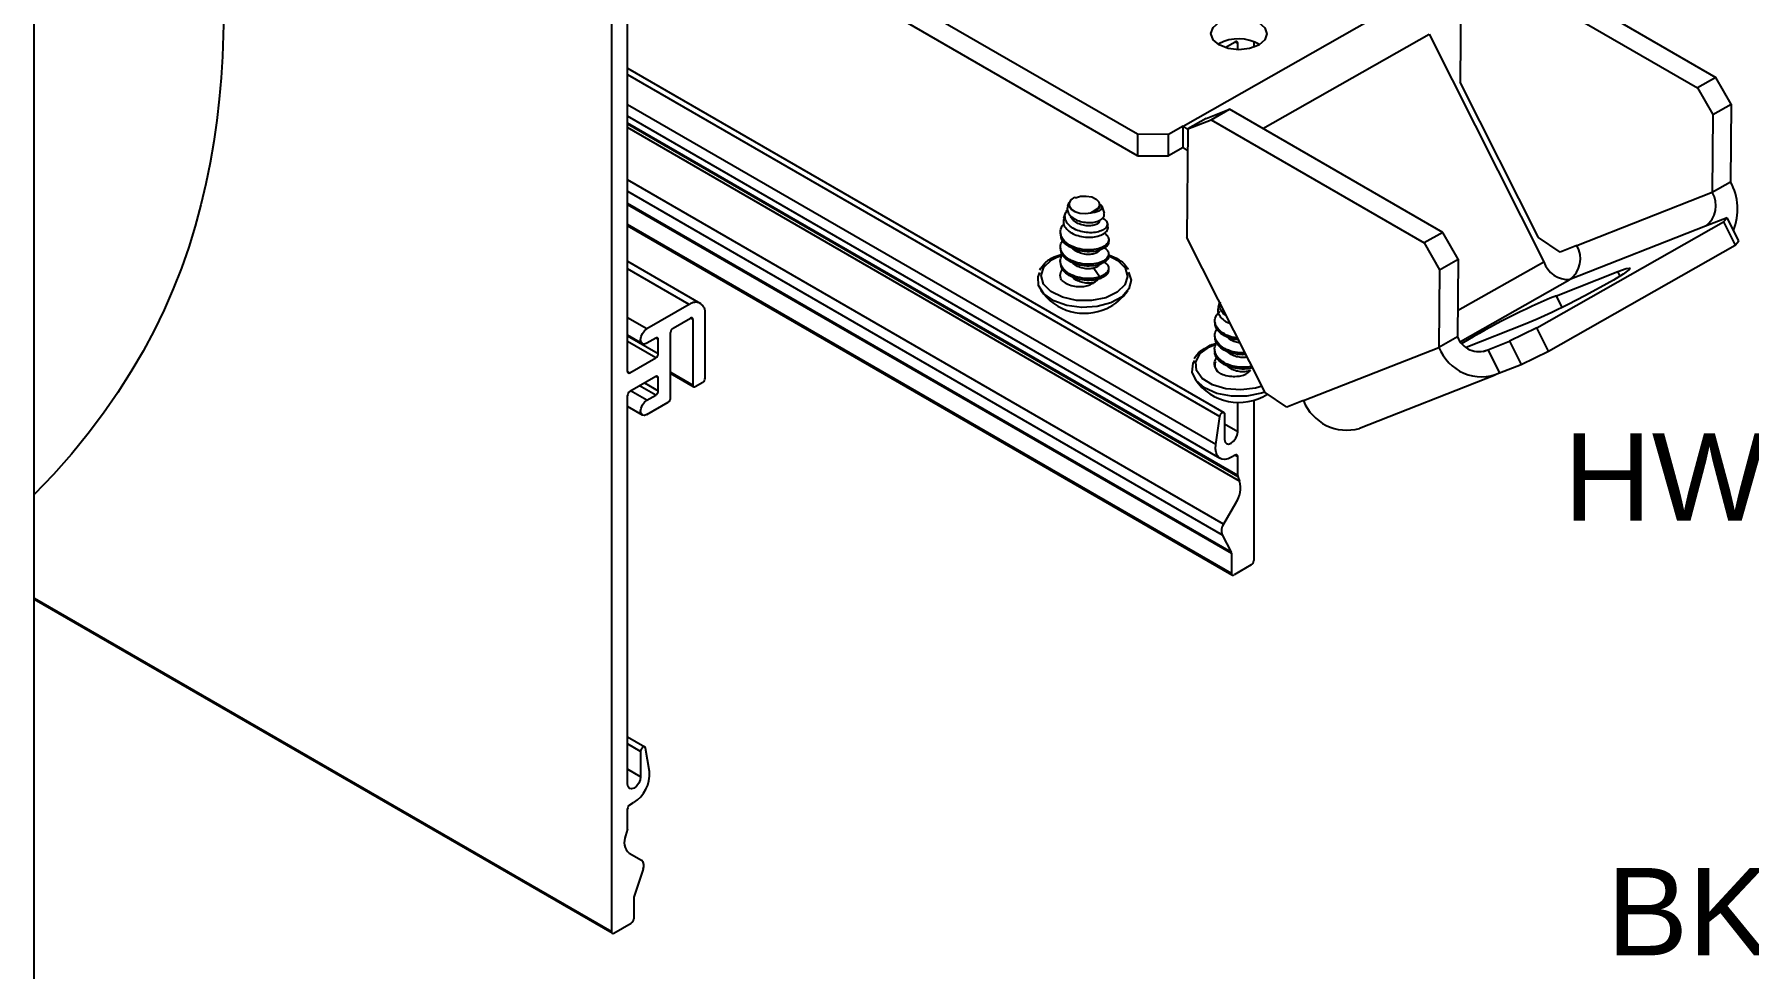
# Model space of a CAD drawing. Extents: x 0 to 12.5, y -10.1 to 0.
# Drawn here: x 0 to 4.907, y -6.192 to -3.519 of the extents above; entities that cross this region are included whole.
import ezdxf
from ezdxf import colors
from ezdxf.entities.mleader import LeaderData, LeaderLine
from ezdxf.math import Vec2, Vec3

# ---------------------------------------------------------------- set-up
doc = ezdxf.new("R2010")
doc.units = 0
doc.header["$LTSCALE"] = 0.5
doc.header["$MEASUREMENT"] = 0
for name, color, linetype in [('Brackets', 181, 'CONTINUOUS'), ('Dimension', 10, 'CONTINUOUS'), ('FAB DWG', 221, 'CONTINUOUS'), ('Hardware', 242, 'CONTINUOUS'), ('Housing', 150, 'CONTINUOUS')]:
    doc.layers.add(name, color=color, linetype=linetype)
doc.layers.add('Text-Unprinted', color=131, linetype='CONTINUOUS', plot=False)
doc.styles.get("Standard").update_dxf_attribs({"font": 'arial.ttf'})

msp = doc.modelspace()

# ---------------------------------------------------------------- linework, layer by layer
at = {"layer": 'Brackets', "transparency": 16777216}
for p, q in [((4.1503, -3.3198), (4.7605, -3.6721)), ((4.2031, -3.2898), (4.8134, -3.6421)), ((4.0835, -3.346), (4.0812, -3.6563)), ((3.1581, -3.805), (2.4758, -3.4111)), ((3.2885, -3.7817), (3.9116, -3.4282)), ((3.1577, -3.8663), (2.4753, -3.4724)), ((3.5169, -3.7886), (3.9924, -3.5189)), ((3.9924, -3.5189), (4.321, -4.1695)), ((4.3051, -4.0998), (4.0812, -3.6563)), ((4.8134, -3.6421), (4.7605, -3.6721)), ((4.7605, -3.6721), (4.8044, -3.7488)), ((4.8572, -3.7189), (4.8134, -3.6421)), ((4.8044, -3.7488), (4.8572, -3.7189)), ((4.8572, -3.7189), (4.8555, -3.941)), ((3.3543, -3.7596), (3.3015, -3.7895)), ((3.3015, -3.7895), (3.3683, -3.7633)), ((3.3543, -3.7596), (3.4211, -3.7333)), ((3.3683, -3.7633), (3.4211, -3.7333)), ((3.3683, -3.7633), (3.9786, -4.1156)), ((4.0314, -4.0857), (3.4211, -3.7333)), ((4.8044, -3.7488), (4.8027, -3.9709)), ((3.1581, -3.805), (3.1577, -3.8663)), ((3.2465, -3.8055), (3.1581, -3.805)), ((3.2461, -3.8668), (3.2465, -3.8055)), ((3.2885, -3.7817), (3.2465, -3.8055)), ((3.288, -3.8429), (3.2885, -3.7817)), ((3.3015, -3.7895), (3.2992, -4.0999)), ((3.1577, -3.8663), (3.2461, -3.8668)), ((3.288, -3.8429), (3.2461, -3.8668)), ((4.4149, -4.1233), (4.8027, -3.9709)), ((4.8027, -3.9709), (4.8555, -3.941)), ((4.3005, -4.3585), (4.8352, -4.0552)), ((4.7834, -4.0678), (4.3956, -4.2202)), ((4.8453, -4.0435), (4.7834, -4.0678)), ((4.8453, -4.0435), (4.8352, -4.0552)), ((4.8352, -4.0552), (4.8688, -4.1217)), ((4.8789, -4.11), (4.8453, -4.0435)), ((3.5231, -4.5433), (3.2992, -4.0999)), ((4.0314, -4.0857), (3.9786, -4.1156)), ((3.9786, -4.1156), (4.0224, -4.1924)), ((4.0752, -4.1624), (4.0314, -4.0857)), ((4.3673, -4.142), (4.3051, -4.0998)), ((4.3341, -4.425), (4.8688, -4.1217)), ((4.8688, -4.1217), (4.8789, -4.11)), ((4.0224, -4.1924), (4.0752, -4.1624)), ((4.0752, -4.1624), (4.0735, -4.3845)), ((4.0741, -4.3095), (4.321, -4.1695)), ((4.4149, -4.1233), (4.3673, -4.142)), ((4.0224, -4.1924), (4.0207, -4.4145)), ((4.0819, -4.3981), (4.3956, -4.2202)), ((4.3566, -4.2667), (4.5326, -4.1975)), ((4.5392, -4.2107), (4.5326, -4.1975)), ((4.3735, -4.3), (4.3566, -4.2667)), ((4.2675, -4.3479), (4.0982, -4.4145)), ((4.3005, -4.3585), (4.2222, -4.3969)), ((4.3341, -4.425), (4.3005, -4.3585)), ((3.6329, -4.5669), (4.0207, -4.4145)), ((4.0735, -4.3845), (4.0207, -4.4145)), ((4.1603, -4.4213), (4.2222, -4.3969)), ((4.2222, -4.3969), (4.2558, -4.4635)), ((4.1473, -4.4263), (4.1603, -4.4213)), ((4.1603, -4.4213), (4.1939, -4.4878)), ((4.1939, -4.4878), (4.2558, -4.4635)), ((4.2558, -4.4635), (4.3341, -4.425)), ((4.1813, -4.4938), (3.7935, -4.6462)), ((3.5853, -4.5856), (3.5231, -4.5433)), ((3.6329, -4.5669), (3.5853, -4.5856))]:
    msp.add_line(p, q, dxfattribs=at)
at = {"layer": 'Brackets', "transparency": 16777216, "flags": 128}
for points in [[(3.5046, -3.5498), (3.4786, -3.5596), (3.448, -3.563), (3.4174, -3.5593), (3.3915, -3.5493), (3.3741, -3.5343), (3.368, -3.5168), (3.3741, -3.4993), (3.3915, -3.4845), (3.4174, -3.4747), (3.448, -3.4714), (3.4786, -3.475), (3.5046, -3.4851), (3.5219, -3.5), (3.528, -3.5176), (3.5219, -3.5351), (3.5046, -3.5498)], [(3.3015, -3.7901), (3.3, -3.7891), (3.2885, -3.7817)], [(4.5326, -4.1975), (4.5561, -4.1893), (4.5669, -4.1878), (4.5642, -4.1931), (4.5482, -4.2049), (4.5202, -4.2223), (4.4824, -4.2437), (4.438, -4.2674), (4.3905, -4.2916), (4.3438, -4.3143), (4.3016, -4.3336), (4.2675, -4.3479)]]:
    msp.add_lwpolyline(points, dxfattribs=at)
at = {"layer": 'Brackets', "transparency": 16777216}
for centre, radius, start, end in [((3.4469, -3.6518), 0.1199, 59.7679, 117.7938), ((3.2453, -3.9158), 0.0845, 48.7207, 59.5964), ((4.7404, -4.0089), 0.073, 306.125, 31.3443), ((4.7094, -4.0195), 0.1658, 338.5503, 28.2525), ((4.3906, -4.1472), 0.0731, 197.7105, 273.9152), ((4.3526, -4.1613), 0.073, 306.125, 31.3443), ((5.1496, -6.1749), 2.0664, 112.5655, 120.9757), ((4.1424, -4.3682), 0.1302, 200.8168, 293.3114), ((4.1345, -4.3614), 0.0652, 200.8168, 293.3114), ((3.7566, -4.5186), 0.1328, 201.3243, 286.1256)]:
    msp.add_arc(centre, radius, start, end, dxfattribs=at)
at = {"layer": 'Dimension', "transparency": 16777216}
msp.add_open_spline([(0.5397, -1.9242), (0.4787, -2.2488), (0.5422, -3.2339), (0.6057, -4.219), (0, -4.8357)], degree=3, knots=[0.633639, 0.633639, 0.633639, 0.633639, 1, 1.728795, 1.728795, 1.728795, 1.728795], dxfattribs=at)
at = {"layer": 'Hardware', "transparency": 16777216}
for p, q in [((2.9584, -4.011), (2.962, -4.0002)), ((2.9779, -3.9849), (2.9805, -3.9867)), ((3.0491, -4.0057), (3.0491, -4.0114)), ((3.0556, -4.0109), (3.0619, -4.0308)), ((2.9469, -4.0452), (2.9517, -4.0309)), ((3.0245, -4.0298), (3.0339, -4.024)), ((3.0705, -4.0577), (3.0729, -4.0653)), ((2.9375, -4.0901), (2.9376, -4.0849)), ((3.0754, -4.1065), (3.0754, -4.1116)), ((2.9369, -4.1721), (2.9369, -4.1669)), ((2.9372, -4.1311), (2.9372, -4.1259)), ((3.0751, -4.1475), (3.0751, -4.1526)), ((3.0326, -4.188), (3.0497, -4.2129)), ((3.0748, -4.1885), (3.0747, -4.1936)), ((3.3893, -4.299), (3.3935, -4.2866)), ((3.3795, -4.3437), (3.3795, -4.3385)), ((3.3792, -4.3847), (3.3792, -4.3796)), ((3.3789, -4.4257), (3.3789, -4.4206))]:
    msp.add_line(p, q, dxfattribs=at)
at = {"layer": 'Hardware', "transparency": 16777216, "flags": 128}
for points in [[(2.9779, -3.9849), (2.9674, -3.992), (2.9618, -4.0007), (2.9619, -4.0099), (2.9677, -4.0187), (2.9783, -4.0257), (2.9926, -4.0303), (3.0086, -4.0317), (3.0245, -4.0298)], [(2.9805, -3.9867), (2.9949, -3.9824), (3.0112, -3.9815), (3.0268, -3.9843), (3.0395, -3.9903), (3.0473, -3.9985), (3.0489, -4.0079), (3.0442, -4.0168), (3.0339, -4.024)], [(3.0751, -4.152), (3.1012, -4.1657), (3.1224, -4.1873), (3.1296, -4.2116), (3.1218, -4.2358), (3.0999, -4.2569), (3.0667, -4.2724), (3.0261, -4.2805), (2.9831, -4.28), (2.9428, -4.2712), (2.91, -4.2551), (2.8888, -4.2335), (2.8817, -4.2092), (2.8895, -4.185), (2.9113, -4.1639), (2.9434, -4.1487)], [(3.1322, -4.1998), (3.1392, -4.2221), (3.1332, -4.2471), (3.1134, -4.2695), (3.0818, -4.2869), (3.042, -4.2975), (2.9983, -4.3), (2.9553, -4.2943), (2.9178, -4.281), (2.8898, -4.2614), (2.8743, -4.2377), (2.873, -4.2125), (2.8779, -4.2002)], [(3.5142, -4.5257), (3.4954, -4.5312), (3.4534, -4.5364), (3.4107, -4.5331), (3.3725, -4.5216), (3.3433, -4.5033), (3.3266, -4.4805), (3.3246, -4.4559), (3.3374, -4.4324), (3.3635, -4.413), (3.382, -4.405)], [(3.5227, -4.5424), (3.5124, -4.546), (3.4709, -4.5542), (3.4269, -4.5543), (3.3851, -4.5462), (3.35, -4.5307), (3.3256, -4.5096), (3.3143, -4.4852), (3.3175, -4.4601), (3.3216, -4.4522)]]:
    msp.add_lwpolyline(points, dxfattribs=at)
at = {"layer": 'Hardware', "transparency": 16777216}
for centre, radius, start, end in [((3.0241, -4.2062), 0.0243, 289.8682, 343.0442), ((3.0059, -4.1661), 0.151, 214.0974, 295.0415), ((3.0059, -4.1661), 0.151, 295.0415, 325.0404), ((3.4047, -4.4653), 0.0259, 157.287, 230.6524), ((3.4479, -4.4212), 0.151, 214.0974, 302.9229)]:
    msp.add_arc(centre, radius, start, end, dxfattribs=at)
for points, knots in [([(3.0575, -4.0449), (3.0601, -4.0463), (3.0673, -4.0501), (3.0719, -4.0589), (3.0706, -4.0691), (3.0616, -4.0778), (3.0466, -4.0844), (3.0273, -4.0873), (3.0061, -4.0858), (2.9856, -4.0805), (2.9681, -4.0714), (2.9557, -4.0591), (2.9497, -4.0455), (2.95, -4.0321), (2.9553, -4.0243), (2.9576, -4.0207)], [0, 0, 0, 0, 0.046818, 0.133328, 0.219475, 0.302399, 0.385669, 0.468691, 0.548343, 0.628378, 0.708262, 0.784655, 0.861462, 0.938123, 1, 1, 1, 1]), ([(2.9584, -4.011), (2.9584, -4.0111), (2.9562, -4.0148), (2.9569, -4.0229), (2.9613, -4.0341), (2.9716, -4.0443), (2.986, -4.052), (3.0032, -4.0566), (3.0212, -4.0581), (3.038, -4.056), (3.0517, -4.0507), (3.0604, -4.0435), (3.0637, -4.0364), (3.0618, -4.0323), (3.0612, -4.031)], [0, 0, 0, 0, 0.00279, 0.093548, 0.183858, 0.277627, 0.371754, 0.465529, 0.562252, 0.659744, 0.756975, 0.856644, 0.957498, 1, 1, 1, 1]), ([(3.051, -4.0052), (3.0528, -4.0069), (3.0568, -4.0108), (3.0561, -4.0178), (3.05, -4.0238), (3.0393, -4.0286), (3.0294, -4.0294), (3.0245, -4.0298)], [0, 0, 0, 0, 0.167895, 0.384852, 0.591631, 0.798629, 1, 1, 1, 1]), ([(3.0485, -4.0115), (3.0487, -4.012), (3.0496, -4.0148), (3.0451, -4.0197), (3.0376, -4.0226), (3.0339, -4.024)], [0, 0, 0, 0, 0.098161, 0.555319, 1, 1, 1, 1]), ([(3.062, -4.0877), (3.066, -4.0906), (3.0748, -4.0969), (3.0767, -4.1098), (3.069, -4.122), (3.0515, -4.1317), (3.0272, -4.1366), (2.9998, -4.1352), (2.9733, -4.1282), (2.9519, -4.1155), (2.9387, -4.0987), (2.9366, -4.0809), (2.9403, -4.0676), (2.9468, -4.0623), (2.9474, -4.0619)], [0, 0, 0, 0, 0.074902, 0.164533, 0.257938, 0.348901, 0.439864, 0.533269, 0.622901, 0.715477, 0.808054, 0.897685, 0.99109, 1, 1, 1, 1]), ([(2.9474, -4.0453), (2.9464, -4.0491), (2.9442, -4.0573), (2.9493, -4.0701), (2.9604, -4.0825), (2.9772, -4.0922), (2.9977, -4.098), (3.0195, -4.1002), (3.0403, -4.0981), (3.0578, -4.092), (3.0696, -4.0832), (3.0749, -4.0738), (3.0728, -4.0678), (3.0721, -4.0655)], [0, 0, 0, 0, 0.075556, 0.166872, 0.260312, 0.354616, 0.448781, 0.544661, 0.641747, 0.738755, 0.83708, 0.936947, 1, 1, 1, 1]), ([(3.0482, -4.0525), (3.0484, -4.053), (3.0493, -4.0558), (3.0445, -4.0606), (3.0343, -4.0655), (3.0194, -4.0675), (3.0029, -4.0656), (2.9866, -4.0604), (2.9741, -4.0516), (2.9671, -4.0435), (2.9666, -4.0388), (2.9665, -4.0381)], [0, 0, 0, 0, 0.029496, 0.166865, 0.300484, 0.434104, 0.571472, 0.703052, 0.839146, 0.975241, 1, 1, 1, 1]), ([(3.0625, -4.1294), (3.0662, -4.132), (3.0746, -4.1381), (3.0764, -4.1508), (3.0687, -4.163), (3.0512, -4.1727), (3.0269, -4.1776), (2.9995, -4.1762), (2.973, -4.1692), (2.9515, -4.1565), (2.9388, -4.1398), (2.9353, -4.1228), (2.9412, -4.1125), (2.9438, -4.1078)], [0, 0, 0, 0, 0.07195, 0.164647, 0.261247, 0.355322, 0.449397, 0.545997, 0.638694, 0.734438, 0.830181, 0.922878, 1, 1, 1, 1]), ([(3.0745, -4.1116), (3.0747, -4.1126), (3.0762, -4.1179), (3.0684, -4.1271), (3.0516, -4.1368), (3.0271, -4.1417), (2.9998, -4.1404), (2.9732, -4.1333), (2.9521, -4.1206), (2.9391, -4.1052), (2.9386, -4.0946), (2.9384, -4.09)], [0, 0, 0, 0, 0.027406, 0.154808, 0.278879, 0.40295, 0.530352, 0.652607, 0.778879, 0.905151, 1, 1, 1, 1]), ([(2.8782, -4.1925), (2.8824, -4.1861), (2.8918, -4.1718), (2.9146, -4.1563), (2.9343, -4.15), (2.9424, -4.1474)], [0, 0, 0, 0, 0.328652, 0.7244601, 1, 1, 1, 1]), ([(3.0497, -4.2129), (3.0422, -4.2148), (3.0269, -4.2188), (2.9991, -4.2172), (2.9727, -4.2102), (2.9512, -4.1975), (2.9385, -4.1809), (2.935, -4.1641), (2.9407, -4.1541), (2.9432, -4.1496)], [0, 0, 0, 0, 0.146914, 0.297772, 0.442535, 0.592055, 0.741575, 0.886338, 1, 1, 1, 1]), ([(3.0742, -4.1526), (3.0744, -4.1536), (3.0759, -4.1589), (3.0681, -4.1681), (3.0513, -4.1778), (3.0268, -4.1827), (2.9995, -4.1814), (2.9729, -4.1743), (2.9518, -4.1616), (2.9388, -4.1462), (2.9383, -4.1356), (2.9381, -4.131)], [0, 0, 0, 0, 0.0274056, 0.1548076, 0.278879, 0.4029503, 0.5303524, 0.652607, 0.778879, 0.905151, 1, 1, 1, 1]), ([(3.0476, -4.1345), (3.0477, -4.135), (3.0486, -4.1378), (3.0439, -4.1426), (3.0337, -4.1475), (3.0188, -4.1495), (3.0021, -4.1476), (2.9864, -4.1423), (2.976, -4.1364), (2.9732, -4.1321), (2.9728, -4.1316)], [0, 0, 0, 0, 0.034297, 0.194026, 0.349396, 0.504765, 0.664494, 0.817491, 0.975739, 1, 1, 1, 1]), ([(3.0622, -4.1704), (3.0659, -4.173), (3.0743, -4.1792), (3.076, -4.1917), (3.0687, -4.2042), (3.056, -4.21), (3.0497, -4.2129)], [0, 0, 0, 0, 0.202491, 0.463374, 0.735241, 1, 1, 1, 1]), ([(3.0773, -4.1506), (3.0866, -4.1544), (3.0975, -4.1589), (3.1062, -4.1648), (3.1075, -4.1657)], [0, 0, 0, 0, 0.851871, 1, 1, 1, 1]), ([(3.1075, -4.1657), (3.1122, -4.1692), (3.1226, -4.1769), (3.1281, -4.1868), (3.1311, -4.1922)], [0, 0, 0, 0, 0.449813, 1, 1, 1, 1]), ([(2.9398, -4.2219), (2.9379, -4.2159), (2.9343, -4.205), (2.9405, -4.1945), (2.9432, -4.1899)], [0, 0, 0, 0, 0.553528, 1, 1, 1, 1]), ([(3.0497, -4.218), (3.0421, -4.22), (3.0268, -4.2239), (2.9991, -4.2223), (2.9726, -4.2154), (2.9514, -4.2026), (2.9385, -4.1872), (2.938, -4.1766), (2.9378, -4.172)], [0, 0, 0, 0, 0.172053, 0.348726, 0.51826, 0.693365, 0.86847, 1, 1, 1, 1]), ([(3.0323, -4.229), (3.0277, -4.2299), (3.0184, -4.2317), (3.0015, -4.2296), (2.9858, -4.2244), (2.9754, -4.2184), (2.9725, -4.2141), (2.9722, -4.2136)], [0, 0, 0, 0, 0.238808, 0.484317, 0.719478, 0.96271, 1, 1, 1, 1]), ([(3.0326, -4.188), (3.028, -4.1889), (3.0187, -4.1907), (3.0018, -4.1886), (2.9861, -4.1834), (2.9757, -4.1774), (2.9728, -4.1731), (2.9725, -4.1726)], [0, 0, 0, 0, 0.2388079, 0.4843166, 0.7194784, 0.9627104, 1, 1, 1, 1]), ([(3.0473, -4.1755), (3.0474, -4.176), (3.0483, -4.1788), (3.0438, -4.1837), (3.0363, -4.1866), (3.0326, -4.188)], [0, 0, 0, 0, 0.098161, 0.555319, 1, 1, 1, 1]), ([(3.0739, -4.1936), (3.0741, -4.1946), (3.0756, -4.1999), (3.0682, -4.2093), (3.0558, -4.2151), (3.0497, -4.218)], [0, 0, 0, 0, 0.098271, 0.555107, 1, 1, 1, 1]), ([(2.9398, -4.2219), (2.9431, -4.2248), (2.9502, -4.2311), (2.9669, -4.2378), (2.9859, -4.2412), (3.004, -4.2407), (3.0192, -4.2371), (3.0281, -4.2325), (3.0317, -4.2295), (3.0323, -4.229)], [0, 0, 0, 0, 0.158632, 0.348332, 0.535917, 0.682494, 0.829173, 0.972991, 1, 1, 1, 1]), ([(3.4445, -4.3876), (3.44, -4.3872), (3.4263, -4.3858), (3.4056, -4.3769), (3.3873, -4.3625), (3.3784, -4.3452), (3.3797, -4.3265), (3.389, -4.3159), (3.3936, -4.3106)], [0, 0, 0, 0, 0.0903857, 0.2737865, 0.4571874, 0.6347533, 0.8197955, 1, 1, 1, 1]), ([(3.3901, -4.2992), (3.3892, -4.3015), (3.3865, -4.3082), (3.3894, -4.3199), (3.3986, -4.3322), (3.4107, -4.3416), (3.4203, -4.3448), (3.4234, -4.3459)], [0, 0, 0, 0, 0.125521, 0.374344, 0.622611, 0.876653, 1, 1, 1, 1]), ([(3.4123, -4.3239), (3.4103, -4.3227), (3.4031, -4.3183), (3.3957, -4.3079), (3.3914, -4.2954), (3.3939, -4.2875), (3.3949, -4.2843)], [0, 0, 0, 0, 0.122213, 0.448785, 0.774739, 1, 1, 1, 1]), ([(3.4657, -4.4296), (3.4628, -4.4299), (3.4518, -4.4311), (3.4299, -4.4276), (3.4053, -4.4182), (3.3869, -4.4034), (3.3784, -4.3863), (3.3783, -4.3712), (3.3844, -4.3637), (3.386, -4.3617)], [0, 0, 0, 0, 0.059231, 0.230603, 0.407606, 0.58461, 0.755982, 0.934569, 1, 1, 1, 1]), ([(3.4446, -4.3927), (3.44, -4.3923), (3.4264, -4.391), (3.4054, -4.382), (3.3877, -4.3677), (3.3791, -4.354), (3.3804, -4.3459), (3.3807, -4.3437)], [0, 0, 0, 0, 0.130067, 0.391373, 0.652678, 0.90567, 1, 1, 1, 1]), ([(3.32, -4.4466), (3.3251, -4.4391), (3.3332, -4.4271), (3.3483, -4.419), (3.3539, -4.4159)], [0, 0, 0, 0, 0.628799, 1, 1, 1, 1]), ([(3.3539, -4.4159), (3.3578, -4.4132), (3.3665, -4.4072), (3.3787, -4.4041), (3.3855, -4.4023)], [0, 0, 0, 0, 0.443361, 1, 1, 1, 1]), ([(3.4851, -4.4681), (3.4843, -4.4685), (3.4768, -4.4714), (3.457, -4.472), (3.4298, -4.4689), (3.4049, -4.4591), (3.3866, -4.4445), (3.3783, -4.4273), (3.3776, -4.4133), (3.3826, -4.4069), (3.3833, -4.406)], [0, 0, 0, 0, 0.019399, 0.180959, 0.335992, 0.496119, 0.656246, 0.811278, 0.972839, 1, 1, 1, 1]), ([(3.4681, -4.4345), (3.4645, -4.4349), (3.4526, -4.4363), (3.4299, -4.4327), (3.4051, -4.4233), (3.3874, -4.4086), (3.3788, -4.395), (3.3801, -4.3869), (3.3804, -4.3847)], [0, 0, 0, 0, 0.091458, 0.29615, 0.507569, 0.718987, 0.923679, 1, 1, 1, 1]), ([(3.4516, -4.4017), (3.4469, -4.401), (3.4367, -4.3996), (3.4228, -4.3933), (3.4167, -4.3871), (3.414, -4.3843)], [0, 0, 0, 0, 0.31779, 0.694764, 1, 1, 1, 1]), ([(3.3882, -4.4854), (3.3846, -4.4798), (3.3773, -4.4686), (3.3777, -4.4532), (3.3838, -4.4457), (3.3854, -4.4437)], [0, 0, 0, 0, 0.4200852, 0.8445026, 1, 1, 1, 1]), ([(3.4873, -4.4724), (3.4858, -4.473), (3.4776, -4.4764), (3.457, -4.4771), (3.4298, -4.474), (3.4048, -4.4642), (3.3871, -4.4496), (3.3785, -4.436), (3.3798, -4.4279), (3.3801, -4.4257)], [0, 0, 0, 0, 0.041483, 0.223737, 0.398627, 0.579264, 0.759901, 0.934791, 1, 1, 1, 1]), ([(3.4719, -4.442), (3.471, -4.4423), (3.466, -4.4439), (3.4535, -4.4435), (3.4371, -4.4407), (3.4225, -4.4343), (3.4164, -4.4281), (3.4137, -4.4253)], [0, 0, 0, 0, 0.05727, 0.308613, 0.549363, 0.798375, 1, 1, 1, 1]), ([(3.3882, -4.4854), (3.3925, -4.4877), (3.4019, -4.4929), (3.4209, -4.4973), (3.4406, -4.4981), (3.4581, -4.4953), (3.4714, -4.4898), (3.4782, -4.4841), (3.4806, -4.4808), (3.4809, -4.4802)], [0, 0, 0, 0, 0.158632, 0.348332, 0.535917, 0.682494, 0.829173, 0.972991, 1, 1, 1, 1]), ([(3.4809, -4.4802), (3.4771, -4.4817), (3.4694, -4.4845), (3.4533, -4.4847), (3.4367, -4.4817), (3.4222, -4.4753), (3.4161, -4.4691), (3.4134, -4.4663)], [0, 0, 0, 0, 0.20593, 0.417638, 0.620424, 0.83017, 1, 1, 1, 1])]:
    msp.add_open_spline(points, degree=3, knots=knots, dxfattribs=at)
at = {"layer": 'Housing', "transparency": 16777216}
for p, q in [((1.6521, -2.9996), (1.6521, -6.0861)), ((1.698, -4.4832), (1.698, -3.3715)), ((3.391, -3.5458), (3.3883, -3.5474)), ((3.4088, -3.5569), (3.4375, -3.5403)), ((3.4375, -3.5403), (3.4446, -3.5444)), ((3.4446, -3.5629), (3.4446, -3.5444)), ((3.4905, -3.54), (3.4905, -3.5562)), ((1.698, -3.6157), (3.4049, -4.601)), ((1.698, -3.6338), (3.393, -4.6123)), ((3.3817, -4.6927), (1.698, -3.7207)), ((3.3945, -4.7321), (1.698, -3.7527)), ((3.4446, -4.7814), (1.698, -3.7732)), ((1.698, -3.7755), (3.445, -4.784)), ((3.4501, -4.7973), (1.698, -3.7858)), ((3.4041, -4.9203), (1.698, -3.9353)), ((1.698, -3.9679), (3.3999, -4.9504)), ((3.4262, -5.0004), (1.698, -4.0027)), ((1.698, -4.0054), (3.4269, -5.0034)), ((3.4269, -5.0615), (1.698, -4.0634)), ((3.429, -5.0661), (1.698, -4.0668)), ((1.698, -4.1682), (1.9068, -4.2888)), ((1.8744, -4.292), (1.698, -4.1902)), ((1.8744, -4.292), (1.7533, -4.3619)), ((1.7533, -4.3619), (1.698, -4.33)), ((1.8284, -4.3594), (1.8779, -4.3308)), ((1.885, -4.3349), (1.8779, -4.3308)), ((1.885, -4.3349), (1.885, -4.5227)), ((1.9203, -4.5023), (1.9203, -4.3185)), ((1.7408, -4.404), (1.698, -4.3793)), ((1.698, -4.3817), (1.786, -4.4325)), ((1.7789, -4.4447), (1.698, -4.398)), ((1.7789, -4.3879), (1.7533, -4.4027)), ((1.786, -4.392), (1.7789, -4.3879)), ((1.786, -4.4325), (1.786, -4.392)), ((1.8213, -4.5594), (1.8213, -4.3716)), ((1.7051, -4.4873), (1.7789, -4.4447)), ((1.698, -4.4832), (1.7051, -4.4873)), ((1.7789, -4.4978), (1.7051, -4.5404)), ((1.786, -4.5019), (1.7789, -4.4978)), ((1.786, -4.539), (1.786, -4.5019)), ((1.8213, -4.4859), (1.885, -4.5227)), ((1.887, -4.5273), (1.8213, -4.4893)), ((1.892, -4.5268), (1.9132, -4.5145)), ((1.698, -5.6644), (1.698, -4.5526)), ((1.7533, -4.566), (1.707, -4.5393)), ((1.7789, -4.5512), (1.7326, -4.5245)), ((1.7467, -4.5164), (1.786, -4.539)), ((1.7533, -4.566), (1.7789, -4.5512)), ((1.7408, -4.6081), (1.698, -4.5834)), ((1.7533, -4.6069), (1.8142, -4.5717)), ((3.3817, -4.6927), (3.393, -4.6123)), ((3.407, -4.6056), (3.407, -4.6778)), ((3.4446, -4.6562), (3.4446, -4.5722)), ((3.4905, -4.5661), (3.4905, -5.0247)), ((3.4446, -4.6562), (3.407, -4.6345)), ((3.4375, -4.7228), (3.427, -4.7288)), ((3.4375, -4.7228), (3.4446, -4.7268)), ((3.4446, -4.7814), (3.4446, -4.7268)), ((3.445, -4.784), (3.4501, -4.7973)), ((3.4394, -4.8591), (3.4041, -4.9203)), ((3.4389, -4.8588), (3.4394, -4.8591)), ((3.3999, -4.9504), (3.4262, -5.0004)), ((3.4269, -5.0034), (3.4269, -5.0615)), ((3.4835, -5.037), (3.434, -5.0656)), ((0, -5.1324), (1.6521, -6.0861)), ((1.6541, -6.0907), (0, -5.1357)), ((1.698, -5.5291), (1.7477, -5.5578)), ((1.7356, -5.5705), (1.698, -5.5488)), ((1.7356, -5.5705), (1.7356, -5.6427)), ((1.7609, -5.6283), (1.7496, -5.561)), ((1.7356, -5.6427), (1.698, -5.621)), ((1.698, -5.7897), (1.698, -5.7351)), ((1.7051, -5.7229), (1.7156, -5.7168)), ((1.6976, -5.7927), (1.6925, -5.8119)), ((1.7032, -5.8614), (1.7385, -5.8818)), ((1.7427, -5.9071), (1.7164, -5.9875)), ((1.7157, -5.9913), (1.7157, -6.0493)), ((1.6591, -6.0902), (1.7086, -6.0616))]:
    msp.add_line(p, q, dxfattribs=at)
at = {"layer": 'Housing', "transparency": 16777216, "flags": 128}
for points in [[(1.7533, -4.4027), (1.7465, -4.4051), (1.7408, -4.404), (1.7369, -4.3996), (1.7356, -4.3925), (1.7369, -4.3839), (1.7408, -4.3751), (1.7465, -4.3674), (1.7533, -4.3619)], [(1.7533, -4.6069), (1.7465, -4.6092), (1.7408, -4.6081), (1.7369, -4.6037), (1.7356, -4.5967), (1.7369, -4.5881), (1.7408, -4.5792), (1.7465, -4.5715), (1.7533, -4.566)], [(3.393, -4.6123), (3.3939, -4.609), (3.3956, -4.6057), (3.398, -4.603), (3.4006, -4.6012), (3.4031, -4.6006), (3.4051, -4.6012), (3.4065, -4.6029), (3.407, -4.6056)], [(3.407, -4.6778), (3.4084, -4.6853), (3.4125, -4.69), (3.4186, -4.6912), (3.4258, -4.6887), (3.433, -4.6829), (3.4391, -4.6747), (3.4431, -4.6653), (3.4446, -4.6562)], [(3.427, -4.7288), (3.417, -4.7333), (3.4075, -4.7351), (3.399, -4.734), (3.3917, -4.7302), (3.3862, -4.7238), (3.3826, -4.7151), (3.381, -4.7046), (3.3817, -4.6927)], [(1.7496, -5.561), (1.7487, -5.5587), (1.747, -5.5575), (1.7446, -5.5575), (1.742, -5.5587), (1.7395, -5.5609), (1.7374, -5.5639), (1.7361, -5.5673), (1.7356, -5.5705)], [(1.7356, -5.6427), (1.7342, -5.6519), (1.7301, -5.6612), (1.724, -5.6695), (1.7168, -5.6753), (1.7096, -5.6778), (1.7035, -5.6766), (1.6994, -5.6719), (1.698, -5.6644)]]:
    msp.add_lwpolyline(points, dxfattribs=at)
at = {"layer": 'Housing', "transparency": 16777216}
for centre, radius, start, end in [((3.4403, -3.5437), 0.00437, 350.786, 129.2033), ((1.8923, -4.314), 0.0284, 350.786, 129.2033), ((1.8367, -4.3723), 0.0154, 122.6055, 177.3945), ((1.8806, -4.3342), 0.00437, 350.786, 129.2033), ((1.7817, -4.3913), 0.00437, 350.786, 129.2033), ((1.7706, -4.4318), 0.0154, 302.6055, 357.3945), ((1.7023, -4.4839), 0.00437, 170.786, 309.2033), ((1.7817, -4.5012), 0.00437, 350.786, 129.2033), ((1.905, -4.5016), 0.0154, 302.6055, 357.3945), ((1.7134, -4.5533), 0.0154, 122.6055, 177.3945), ((1.7706, -4.5383), 0.0154, 302.6055, 357.3945), ((1.806, -4.5587), 0.0154, 302.6055, 357.3945), ((1.8893, -4.5234), 0.00437, 170.786, 309.2033), ((3.4403, -4.7261), 0.00437, 350.786, 129.2033), ((3.375, -4.8161), 0.0774, 326.2754, 14.1136), ((3.4517, -4.7816), 0.00711, 179.0429, 199.9698), ((3.4319, -4.9395), 0.0338, 145.2486, 198.7756), ((3.4203, -5.0033), 0.0066, 358.4318, 25.9359), ((3.4752, -5.024), 0.0154, 302.6055, 357.3945), ((3.4312, -5.0622), 0.00437, 170.786, 309.2033), ((1.6647, -5.6349), 0.0965, 301.8981, 3.8855), ((1.7134, -5.7358), 0.0154, 122.6055, 177.3945), ((1.6861, -5.7896), 0.0119, 344.5964, 359.4278), ((1.7318, -5.8294), 0.043, 156.0699, 228.2977), ((1.724, -5.8972), 0.0211, 332.267, 46.7457), ((1.7282, -5.9915), 0.0125, 161.2194, 179.1697), ((1.7003, -6.0486), 0.0154, 302.6055, 357.3945), ((1.6564, -6.0868), 0.00437, 170.786, 309.2033)]:
    msp.add_arc(centre, radius, start, end, dxfattribs=at)
at = {"layer": 'Text-Unprinted', "transparency": 16777216}
msp.add_lwpolyline([(0, 0), (12.4982, 0), (12.4982, -10.0847), (0, -10.0847)], close=True, dxfattribs=at)

# ---------------------------------------------------------------- leaders
at = {"layer": 'FAB DWG', "transparency": 16777216}
ml = msp.add_multileader_mtext('Standard', dxfattribs=at)
ml.set_content('BK01091 (x1)\\PHW00289 (x2)', color=256)
ml.set_leader_properties()
ml.build(insert=Vec2(0, 0))
ml.multileader.update_dxf_attribs({"text_right_attachment_type": 2, "dogleg_length": 0.36, "arrow_head_size": 0.25})
ctx = ml.context
ctx.base_point, ctx.char_height, ctx.arrow_head_size, ctx.landing_gap_size, ctx.plane_origin = Vec3(4.4749, -2.5723), 0.25, 0.25, 0.09, Vec3(7.5322, -4.0001)
ctx.right_attachment, ctx.text_align_type = 2, 2
notes = []
notes.append((ctx, [(0, (1, 1, 0), (7.2259, -2.7849), (-1, 0), 0.36, [(0, [(7.5322, -4.0001)], 0, [])])]))
ctx.mtext.insert, ctx.mtext.alignment, ctx.mtext.flow_direction = Vec3(6.7759, -2.4106), 3, 5
ml = msp.add_multileader_mtext('Standard', dxfattribs=at)
ml.set_content('HW00070', color=256)
ml.set_leader_properties()
ml.build(insert=Vec2(0, 0))
ml.multileader.update_dxf_attribs({"text_right_attachment_type": 2, "dogleg_length": 0.36, "arrow_head_size": 0.25})
ctx = ml.context
ctx.base_point, ctx.char_height, ctx.arrow_head_size, ctx.landing_gap_size, ctx.plane_origin = Vec3(4.3319, -4.7873), 0.25, 0.25, 0.09, Vec3(6.8991, -5.3827)
ctx.right_attachment, ctx.text_align_type = 2, 2
notes.append((ctx, [(0, (1, 1, 0), (6.3803, -4.7879), (-1, 0), 0.36, [(0, [(6.8991, -5.3827)], 0, [])])]))
ctx.mtext.insert, ctx.mtext.alignment, ctx.mtext.flow_direction = Vec3(5.9303, -4.6602), 3, 5
ml = msp.add_multileader_mtext('Standard', dxfattribs=at)
ml.set_content('BK01120 (x4)', color=256)
ml.set_leader_properties()
ml.build(insert=Vec2(0, 0))
ml.multileader.update_dxf_attribs({"text_right_attachment_type": 2, "dogleg_length": 0.36, "arrow_head_size": 0.25})
ctx = ml.context
ctx.base_point, ctx.char_height, ctx.arrow_head_size, ctx.landing_gap_size, ctx.plane_origin = Vec3(4.4486, -6.0655), 0.25, 0.25, 0.09, Vec3(7.6753, -7.0778)
ctx.right_attachment, ctx.text_align_type = 2, 2
notes.append((ctx, [(0, (1, 1, 0), (7.086, -6.0676), (-1, 0), 0.36, [(0, [(7.9986, -4.9701)], 0, [])])]))
ctx.mtext.insert, ctx.mtext.alignment, ctx.mtext.flow_direction = Vec3(6.636, -5.9038), 3, 5
ml = msp.add_multileader_mtext('Standard', dxfattribs=at)
ml.set_content('BK01120 (x4)', color=256)
ml.set_leader_properties()
ml.build(insert=Vec2(0, 0))
ml.multileader.update_dxf_attribs({"text_right_attachment_type": 2, "dogleg_length": 0.36, "arrow_head_size": 0.25})
ctx = ml.context
ctx.base_point, ctx.char_height, ctx.arrow_head_size, ctx.landing_gap_size, ctx.plane_origin = Vec3(4.4486, -6.0655), 0.25, 0.25, 0.09, Vec3(7.6753, -7.0778)
ctx.right_attachment, ctx.text_align_type = 2, 2
notes.append((ctx, [(0, (1, 1, 0), (7.086, -6.0676), (-1, 0), 0.36, [(0, [(8.2801, -5.2456)], 0, [])])]))
ctx.mtext.insert, ctx.mtext.alignment, ctx.mtext.flow_direction = Vec3(6.636, -5.9038), 3, 5
ml = msp.add_multileader_mtext('Standard', dxfattribs=at)
ml.set_content('BK01120 (x4)', color=256)
ml.set_leader_properties()
ml.build(insert=Vec2(0, 0))
ml.multileader.update_dxf_attribs({"text_right_attachment_type": 2, "dogleg_length": 0.36, "arrow_head_size": 0.25})
ctx = ml.context
ctx.base_point, ctx.char_height, ctx.arrow_head_size, ctx.landing_gap_size, ctx.plane_origin = Vec3(4.4486, -6.0655), 0.25, 0.25, 0.09, Vec3(7.6753, -7.0778)
ctx.right_attachment, ctx.text_align_type = 2, 2
notes.append((ctx, [(0, (1, 1, 0), (7.086, -6.0676), (-1, 0), 0.36, [(0, [(8.2801, -5.9919)], 0, [])])]))
ctx.mtext.insert, ctx.mtext.alignment, ctx.mtext.flow_direction = Vec3(6.636, -5.9038), 3, 5
for ctx, leaders in notes:
    for number, flags, end, landing, length, lines in leaders:
        leader = LeaderData()
        leader.index, (leader.has_last_leader_line, leader.has_dogleg_vector, leader.attachment_direction) = number, flags
        leader.last_leader_point, leader.dogleg_vector, leader.dogleg_length = Vec3(end), Vec3(landing), length
        for number, points, colour, breaks in lines:
            line = LeaderLine()
            line.index, line.vertices, line.color, line.breaks = number, Vec3.list(points), colors.encode_raw_color(colour), breaks
            leader.lines.append(line)
        ctx.leaders.append(leader)

doc.saveas('drawing.dxf')
